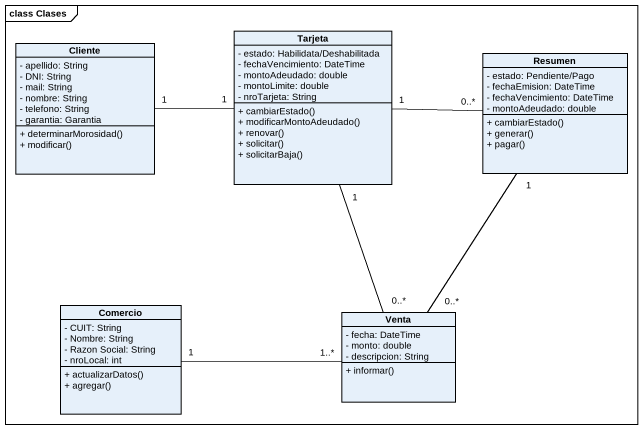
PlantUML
@startuml
mainframe class Clases
hide circle
hide empty members
skinparam classAttributeIconSize 0
class Tarjeta {
  - estado: Habilidata/Deshabilitada
  - fechaVencimiento: DateTime
  - montoAdeudado: double
  - montoLimite: double
  - nroTarjeta: String
  + cambiarEstado()
  + modificarMontoAdeudado()
  + renovar()
  + solicitar()
  + solicitarBaja()
}
class Cliente {
  - apellido: String
  - DNI: String
  - mail: String
  - nombre: String
  - telefono: String
  - garantia: Garantia
  + determinarMorosidad()
  + modificar()
}
class Resumen {
  - estado: Pendiente/Pago
  - fechaEmision: DateTime
  - fechaVencimiento: DateTime
  - montoAdeudado: double
  + cambiarEstado()
  + generar()
  + pagar()
}
class Comercio {
  - CUIT: String
  - Nombre: String
  - Razon Social: String
  - nroLocal: int
  + actualizarDatos()
  + agregar()
}
class Venta {
  - fecha: DateTime
  - monto: double
  - descripcion: String
  + informar()
}
Tarjeta "1" -right- "0..*" Resumen
Tarjeta "1" -- "0..*" Venta
Cliente "1" -right- "1" Tarjeta
Resumen "1" -- "0..*" Venta
Comercio "1" -right- "1..*" Venta
@enduml
